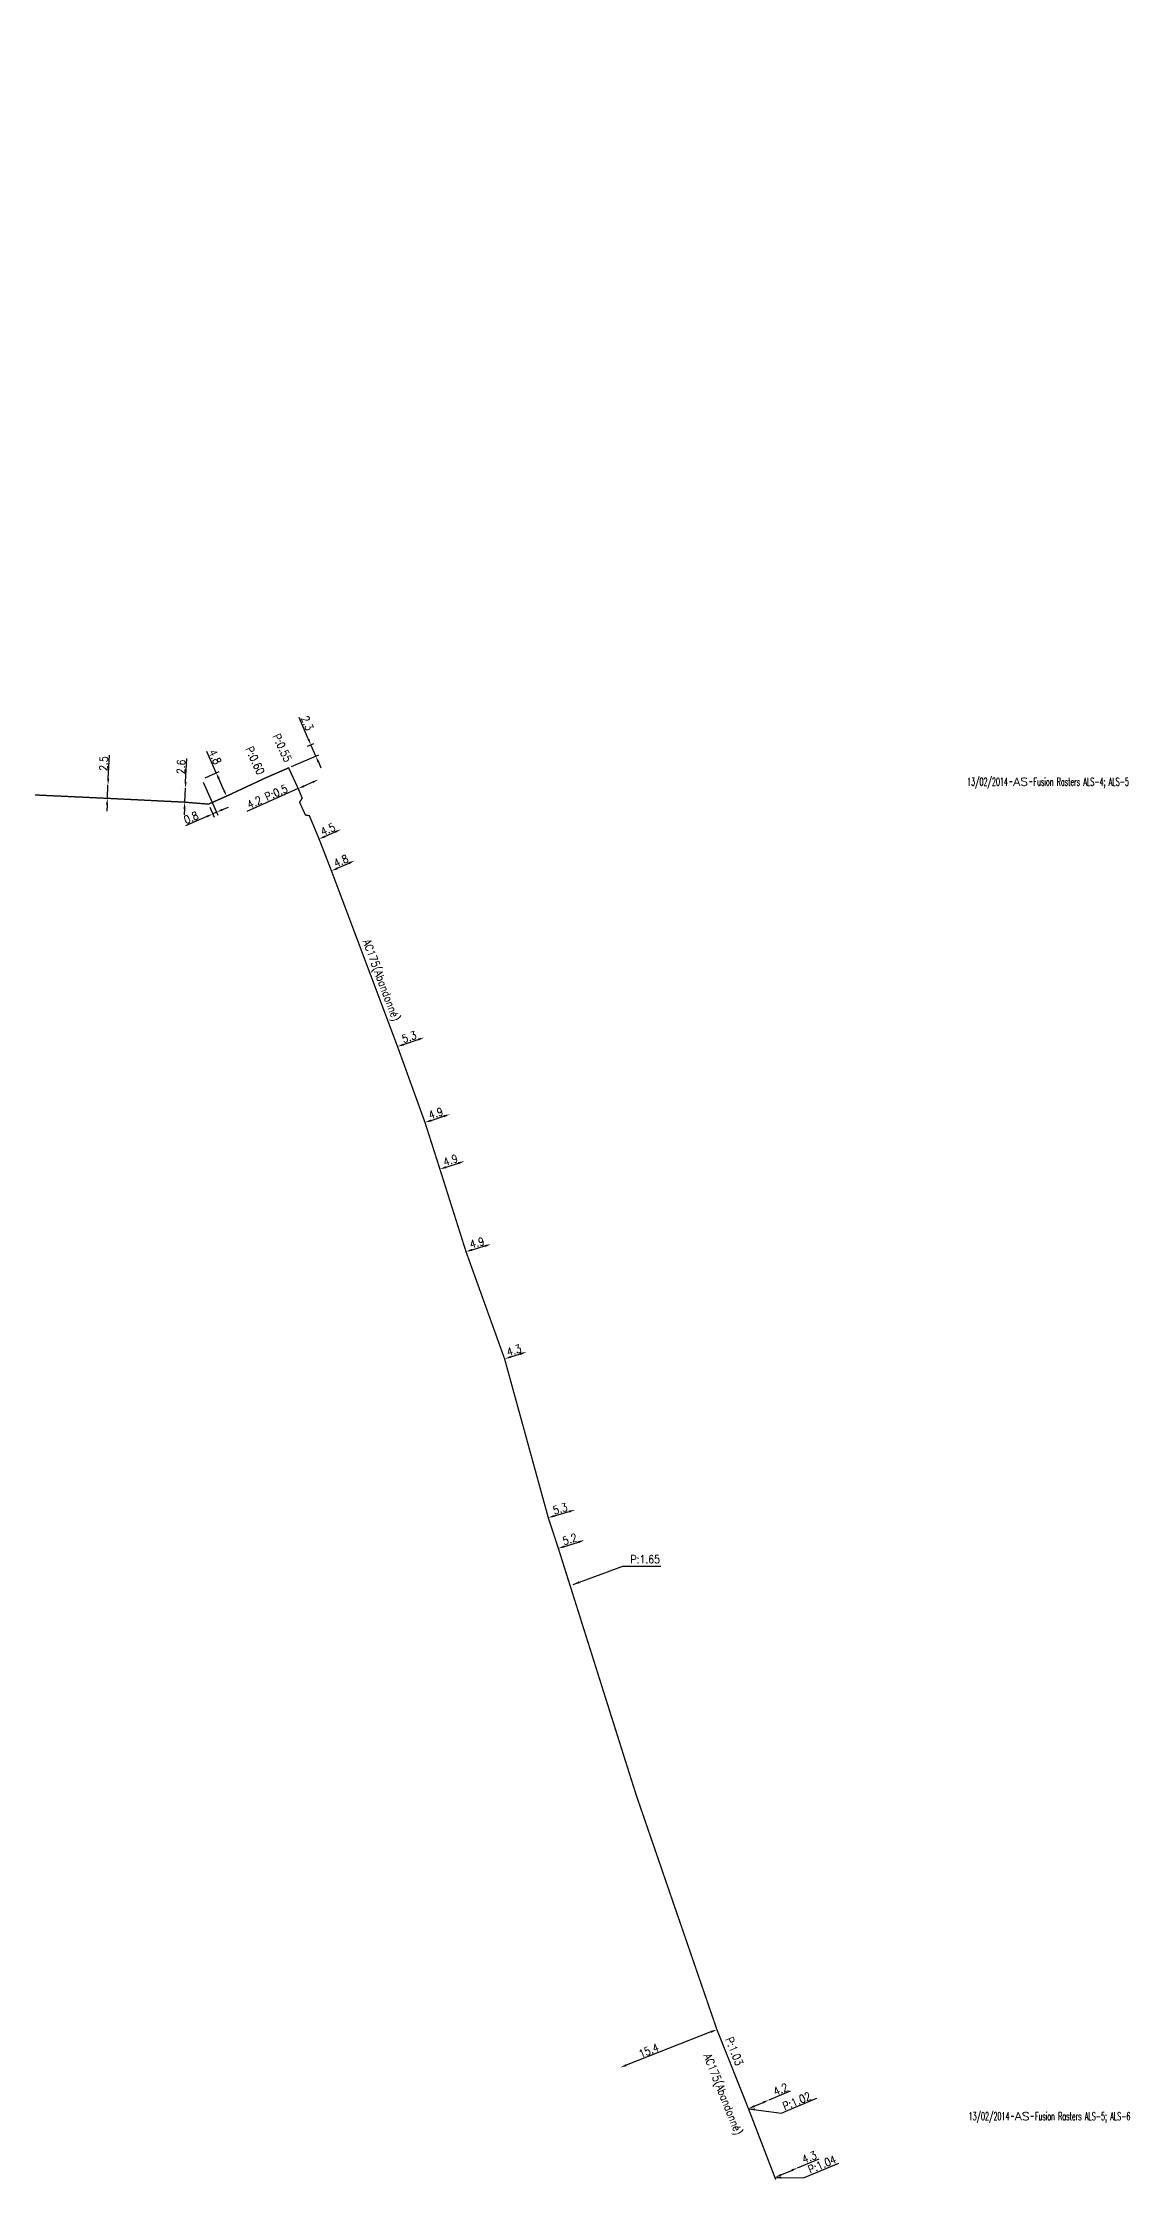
# Model space of a CAD drawing. Header units: millimetres. Extents: x 112153 to 112968, y 155000 to 155627.
# Drawn here: x 112766.7 to 112968, y 154999.9 to 155400.5 of the extents above; entities that cross this region are included whole.
import ezdxf
from ezdxf.enums import TextEntityAlignment as Align

# ---------------------------------------------------------------- set-up
doc = ezdxf.new("R2010")
doc.units = ezdxf.units.MM
doc.header["$PDMODE"] = 34
doc.layers.get('0').update_dxf_attribs({"linetype": 'CONTINUOUS'})
doc.layers.get('Defpoints').update_dxf_attribs({"linetype": 'CONTINUOUS'})
doc.layers.add('G_908', color=5, linetype='CONTINUOUS')
doc.styles.get("Standard").update_dxf_attribs({"font": 'romans.shx', "width": 0.85})
doc.linetypes.add('MP_HS', pattern='A,2,-1,["G",Standard,S=0.85,R=0,X=-0.27,Y=-0.4],-1', length=4)
doc.dimstyles.get("Standard").update_dxf_attribs({"dimtxt": 1.5, "dimasz": 1.2, "dimexe": 0.625, "dimexo": 0.625, "dimgap": 0.25, "dimtad": 1, "dimdec": 1, "dimzin": 0, "dimdsep": 46, "dimtxsty": 'Standard', "dimcen": -0.5, "dimadec": 0, "dimazin": 0, "dimtfac": 1, "dimtdec": 1, "dimtmove": 0, "dimatfit": 3, "dimfxl": 1, "dimtolj": 1, "dimtzin": 0, "dimarcsym": 0})

# ---------------------------------------------------------------- blocks, each defined once
blk = doc.blocks.new('*D1')
at = {"layer": 'Defpoints', "color": 0, "linetype": 'Continuous'}
for p in [(112893.11, 155028.11), (112875.01, 155021.01), (112875.01, 155021.01)]:
    blk.add_point(p, dxfattribs=at)
at = {"layer": 'G_908', "color": 0, "linetype": 'Continuous', "lineweight": -2}
blk.add_line((112892, 155027.67), (112876.13, 155021.45), dxfattribs=at)
at = {"layer": 'G_908', "color": 0, "linetype": 'Continuous'}
for points in [[(112891.92, 155027.86), (112892.07, 155027.48), (112893.11, 155028.11)], [(112876.06, 155021.64), (112876.2, 155021.27), (112875.01, 155021.01)]]:
    blk.add_solid(points, dxfattribs=at)
at = {"layer": 'G_908', "color": 0, "linetype": 'Continuous', "insert": (112880.33, 155024.17), "char_height": 1.5, "attachment_point": 5, "rotation": 21.3959}
blk.add_mtext('\\A1;15.4', dxfattribs=at)
blk = doc.blocks.new('*D2')
at = {"layer": 'Defpoints', "color": 0, "linetype": 'Continuous'}
for p in [(112899.02, 155013.29), (112902.89, 155014.92), (112902.89, 155014.92)]:
    blk.add_point(p, dxfattribs=at)
at = {"layer": 'G_908', "color": 0, "linetype": 'Continuous', "lineweight": -2}
for p, q in [((112902.89, 155014.92), (112906.92, 155016.62)), ((112900.12, 155013.76), (112901.78, 155014.46))]:
    blk.add_line(p, q, dxfattribs=at)
at = {"layer": 'G_908', "color": 0, "linetype": 'Continuous'}
for points in [[(112900.04, 155013.94), (112900.2, 155013.57), (112899.02, 155013.29)], [(112901.7, 155014.64), (112901.86, 155014.27), (112902.89, 155014.92)]]:
    blk.add_solid(points, dxfattribs=at)
at = {"layer": 'G_908', "color": 0, "linetype": 'Continuous', "insert": (112905.07, 155016.92), "char_height": 1.5, "attachment_point": 5, "rotation": 22.8309}
blk.add_mtext('\\A1;4.2', dxfattribs=at)
blk = doc.blocks.new('*D3')
at = {"layer": 'Defpoints', "color": 0, "linetype": 'Continuous'}
for p in [(112903.98, 155000.4), (112908.24, 155002.2), (112908.24, 155002.2)]:
    blk.add_point(p, dxfattribs=at)
at = {"layer": 'G_908', "color": 0, "linetype": 'Continuous', "lineweight": -2}
for p, q in [((112908.24, 155002.2), (112912.27, 155003.89)), ((112905.09, 155000.87), (112907.14, 155001.73))]:
    blk.add_line(p, q, dxfattribs=at)
at = {"layer": 'G_908', "color": 0, "linetype": 'Continuous'}
for points in [[(112905.01, 155001.05), (112905.17, 155000.69), (112903.98, 155000.4)], [(112907.06, 155001.92), (112907.21, 155001.55), (112908.24, 155002.2)]]:
    blk.add_solid(points, dxfattribs=at)
at = {"layer": 'G_908', "color": 0, "linetype": 'Continuous', "insert": (112910.42, 155004.2), "char_height": 1.5, "attachment_point": 5, "rotation": 22.8309}
blk.add_mtext('\\A1;4.3', dxfattribs=at)
blk = doc.blocks.new('*D15')
at = {"layer": 'Defpoints', "color": 0, "linetype": 'Continuous'}
for p in [(112778.97, 155261.4), (112778.97, 155261.4), (112778.85, 155258.9)]:
    blk.add_point(p, dxfattribs=at)
at = {"layer": 'G_908', "color": 0, "linetype": 'Continuous', "lineweight": -2}
for p, q in [((112779.02, 155262.59), (112779.23, 155266.96)), ((112778.34, 155261.43), (112778.34, 155261.43)), ((112778.85, 155258.9), (112778.97, 155261.4)), ((112778.22, 155258.93), (112778.22, 155258.93)), ((112778.79, 155257.7), (112778.74, 155256.5))]:
    blk.add_line(p, q, dxfattribs=at)
at = {"layer": 'G_908', "color": 0, "linetype": 'Continuous'}
for points in [[(112778.82, 155262.6), (112779.22, 155262.58), (112778.97, 155261.4)], [(112778.59, 155257.71), (112778.99, 155257.69), (112778.85, 155258.9)]]:
    blk.add_solid(points, dxfattribs=at)
at = {"layer": 'G_908', "color": 0, "linetype": 'Continuous', "insert": (112778.15, 155265.42), "char_height": 1.5, "attachment_point": 5, "rotation": 87.3018}
blk.add_mtext('\\A1;2.5', dxfattribs=at)
blk = doc.blocks.new('*D16')
at = {"layer": 'Defpoints', "color": 0, "linetype": 'Continuous'}
for p in [(112793.48, 155260.78), (112793.48, 155260.78), (112793.36, 155258.18)]:
    blk.add_point(p, dxfattribs=at)
at = {"layer": 'G_908', "color": 0, "linetype": 'Continuous', "lineweight": -2}
for p, q in [((112793.53, 155261.97), (112793.72, 155266.34)), ((112792.85, 155260.8), (112792.85, 155260.8)), ((112793.36, 155258.18), (112793.48, 155260.78)), ((112792.74, 155258.21), (112792.74, 155258.21)), ((112793.31, 155256.98), (112793.26, 155255.78))]:
    blk.add_line(p, q, dxfattribs=at)
at = {"layer": 'G_908', "color": 0, "linetype": 'Continuous'}
for points in [[(112793.33, 155261.98), (112793.73, 155261.97), (112793.48, 155260.78)], [(112793.11, 155256.99), (112793.51, 155256.97), (112793.36, 155258.18)]]:
    blk.add_solid(points, dxfattribs=at)
at = {"layer": 'G_908', "color": 0, "linetype": 'Continuous', "insert": (112792.65, 155264.8), "char_height": 1.5, "attachment_point": 5, "rotation": 87.4837}
blk.add_mtext('\\A1;2.6', dxfattribs=at)
blk = doc.blocks.new('*D17')
at = {"layer": 'Defpoints', "color": 0, "linetype": 'Continuous'}
for p in [(112796.59, 155262.52), (112797.79, 155257.81), (112799.33, 155256.3)]:
    blk.add_point(p, dxfattribs=at)
at = {"layer": 'G_908', "color": 0, "linetype": 'Continuous', "lineweight": -2}
for p, q in [((112796.84, 155261.95), (112799.59, 155255.72)), ((112798.04, 155257.24), (112798.85, 155255.4)), ((112799.33, 155256.3), (112798.6, 155255.97)), ((112800.43, 155256.78), (112801.53, 155257.27)), ((112797.5, 155255.49), (112793.5, 155253.73))]:
    blk.add_line(p, q, dxfattribs=at)
at = {"layer": 'G_908', "color": 0, "linetype": 'Continuous'}
for points in [[(112800.35, 155256.96), (112800.51, 155256.6), (112799.33, 155256.3)], [(112797.42, 155255.67), (112797.58, 155255.31), (112798.6, 155255.97)]]:
    blk.add_solid(points, dxfattribs=at)
at = {"layer": 'G_908', "color": 0, "linetype": 'Continuous', "insert": (112794.55, 155255.28), "char_height": 1.5, "attachment_point": 5, "rotation": 23.801}
blk.add_mtext('\\A1;0.8', dxfattribs=at)
blk = doc.blocks.new('*D18')
at = {"layer": 'Defpoints', "color": 0, "linetype": 'Continuous'}
for p in [(112796.59, 155262.52), (112799.25, 155263.7), (112797.79, 155257.81)]:
    blk.add_point(p, dxfattribs=at)
at = {"layer": 'G_908', "color": 0, "linetype": 'Continuous', "lineweight": -2}
for p, q in [((112799.25, 155263.7), (112797.49, 155267.7)), ((112797.16, 155262.77), (112799.83, 155263.95)), ((112800.71, 155260.4), (112799.74, 155262.6)), ((112798.36, 155258.06), (112801.76, 155259.56))]:
    blk.add_line(p, q, dxfattribs=at)
at = {"layer": 'G_908', "color": 0, "linetype": 'Continuous'}
for points in [[(112799.92, 155262.68), (112799.55, 155262.52), (112799.25, 155263.7)], [(112800.89, 155260.49), (112800.52, 155260.32), (112801.19, 155259.31)]]:
    blk.add_solid(points, dxfattribs=at)
at = {"layer": 'G_908', "color": 0, "linetype": 'Continuous', "insert": (112799.04, 155266.65), "char_height": 1.5, "attachment_point": 5, "rotation": 293.801}
blk.add_mtext('\\A1;4.8', dxfattribs=at)
blk = doc.blocks.new('*D19')
at = {"layer": 'Defpoints', "color": 0, "linetype": 'Continuous'}
for p in [(112815.81, 155268.41), (112817, 155268.93), (112812.83, 155264.61)]:
    blk.add_point(p, dxfattribs=at)
at = {"layer": 'G_908', "color": 0, "linetype": 'Continuous', "lineweight": -2}
for p, q in [((112816.52, 155270.03), (112814.78, 155274.04)), ((112816.38, 155268.66), (112817.57, 155269.18)), ((112817.92, 155266.82), (112817, 155268.93)), ((112813.4, 155264.86), (112818.49, 155267.07)), ((112818.4, 155265.72), (112818.88, 155264.62))]:
    blk.add_line(p, q, dxfattribs=at)
at = {"layer": 'G_908', "color": 0, "linetype": 'Continuous'}
for points in [[(112816.7, 155270.11), (112816.34, 155269.95), (112817, 155268.93)], [(112818.58, 155265.8), (112818.21, 155265.64), (112817.92, 155266.82)]]:
    blk.add_solid(points, dxfattribs=at)
at = {"layer": 'G_908', "color": 0, "linetype": 'Continuous', "insert": (112816.33, 155272.99), "char_height": 1.5, "attachment_point": 5, "rotation": 293.5169}
blk.add_mtext('\\A1;2.3', dxfattribs=at)
blk = doc.blocks.new('*D20')
at = {"layer": 'Defpoints', "color": 0, "linetype": 'Continuous'}
for p in [(112814.63, 155260.72), (112818.42, 155262.41), (112818.42, 155262.41)]:
    blk.add_point(p, dxfattribs=at)
at = {"layer": 'G_908', "color": 0, "linetype": 'Continuous', "lineweight": -2}
for p, q in [((112814.63, 155260.72), (112804.98, 155256.43)), ((112817.32, 155261.92), (112815.72, 155261.21))]:
    blk.add_line(p, q, dxfattribs=at)
at = {"layer": 'G_908', "color": 0, "linetype": 'Continuous'}
for points in [[(112815.64, 155261.39), (112815.81, 155261.02), (112814.63, 155260.72)], [(112817.24, 155262.1), (112817.4, 155261.74), (112818.42, 155262.41)]]:
    blk.add_solid(points, dxfattribs=at)
at = {"layer": 'G_908', "color": 0, "linetype": 'Continuous', "insert": (112808.85, 155259.24), "char_height": 1.5, "attachment_point": 5, "rotation": 23.9818}
blk.add_mtext('\\A1;4.2 P:0.5', dxfattribs=at)
blk = doc.blocks.new('*D21')
at = {"layer": 'Defpoints', "color": 0, "linetype": 'Continuous'}
for p in [(112822.66, 155253.08), (112822.66, 155253.08), (112818.54, 155251.27)]:
    blk.add_point(p, dxfattribs=at)
at = {"layer": 'G_908', "color": 0, "linetype": 'Continuous', "lineweight": -2}
blk.add_line((112819.64, 155251.75), (112821.56, 155252.6), dxfattribs=at)
at = {"layer": 'G_908', "color": 0, "linetype": 'Continuous'}
for points in [[(112821.48, 155252.78), (112821.64, 155252.42), (112822.66, 155253.08)], [(112819.56, 155251.93), (112819.72, 155251.57), (112818.54, 155251.27)]]:
    blk.add_solid(points, dxfattribs=at)
at = {"layer": 'G_908', "color": 0, "linetype": 'Continuous', "insert": (112820.2, 155253.09), "char_height": 1.5, "attachment_point": 5, "rotation": 23.8031}
blk.add_mtext('\\A1;4.5', dxfattribs=at)
blk = doc.blocks.new('*D22')
at = {"layer": 'Defpoints', "color": 0, "linetype": 'Continuous'}
for p in [(112820.86, 155245.29), (112825.25, 155247.23), (112825.25, 155247.23)]:
    blk.add_point(p, dxfattribs=at)
at = {"layer": 'G_908', "color": 0, "linetype": 'Continuous', "lineweight": -2}
blk.add_line((112821.96, 155245.78), (112824.15, 155246.75), dxfattribs=at)
at = {"layer": 'G_908', "color": 0, "linetype": 'Continuous'}
for points in [[(112821.88, 155245.96), (112822.04, 155245.6), (112820.86, 155245.29)], [(112824.07, 155246.93), (112824.23, 155246.57), (112825.25, 155247.23)]]:
    blk.add_solid(points, dxfattribs=at)
at = {"layer": 'G_908', "color": 0, "linetype": 'Continuous', "insert": (112822.65, 155247.18), "char_height": 1.5, "attachment_point": 5, "rotation": 23.8332}
blk.add_mtext('\\A1;4.8', dxfattribs=at)
blk = doc.blocks.new('*D23')
at = {"layer": 'Defpoints', "color": 0, "linetype": 'Continuous'}
for p in [(112833.24, 155212.38), (112838.26, 155214.07), (112838.26, 155214.07)]:
    blk.add_point(p, dxfattribs=at)
at = {"layer": 'G_908', "color": 0, "linetype": 'Continuous', "lineweight": -2}
blk.add_line((112834.38, 155212.76), (112837.12, 155213.69), dxfattribs=at)
at = {"layer": 'G_908', "color": 0, "linetype": 'Continuous'}
for points in [[(112834.31, 155212.95), (112834.44, 155212.57), (112833.24, 155212.38)], [(112837.06, 155213.88), (112837.19, 155213.5), (112838.26, 155214.07)]]:
    blk.add_solid(points, dxfattribs=at)
at = {"layer": 'G_908', "color": 0, "linetype": 'Continuous', "insert": (112835.43, 155214.17), "char_height": 1.5, "attachment_point": 5, "rotation": 18.6314}
blk.add_mtext('\\A1;5.3', dxfattribs=at)
blk = doc.blocks.new('*D24')
at = {"layer": 'Defpoints', "color": 0, "linetype": 'Continuous'}
for p in [(112838.39, 155198.15), (112843.05, 155199.67), (112843.05, 155199.67)]:
    blk.add_point(p, dxfattribs=at)
at = {"layer": 'G_908', "color": 0, "linetype": 'Continuous', "lineweight": -2}
blk.add_line((112839.53, 155198.52), (112841.91, 155199.3), dxfattribs=at)
at = {"layer": 'G_908', "color": 0, "linetype": 'Continuous'}
for points in [[(112839.47, 155198.71), (112839.59, 155198.33), (112838.39, 155198.15)], [(112841.84, 155199.49), (112841.97, 155199.11), (112843.05, 155199.67)]]:
    blk.add_solid(points, dxfattribs=at)
at = {"layer": 'G_908', "color": 0, "linetype": 'Continuous', "insert": (112840.41, 155199.86), "char_height": 1.5, "attachment_point": 5, "rotation": 18.1409}
blk.add_mtext('\\A1;4.9', dxfattribs=at)
blk = doc.blocks.new('*D25')
at = {"layer": 'Defpoints', "color": 0, "linetype": 'Continuous'}
for p in [(112841.19, 155189.39), (112845.8, 155190.89), (112845.8, 155190.89)]:
    blk.add_point(p, dxfattribs=at)
at = {"layer": 'G_908', "color": 0, "linetype": 'Continuous', "lineweight": -2}
blk.add_line((112842.33, 155189.76), (112844.66, 155190.52), dxfattribs=at)
at = {"layer": 'G_908', "color": 0, "linetype": 'Continuous'}
for points in [[(112842.27, 155189.95), (112842.39, 155189.57), (112841.19, 155189.39)], [(112844.6, 155190.71), (112844.72, 155190.33), (112845.8, 155190.89)]]:
    blk.add_solid(points, dxfattribs=at)
at = {"layer": 'G_908', "color": 0, "linetype": 'Continuous', "insert": (112843.18, 155191.09), "char_height": 1.5, "attachment_point": 5, "rotation": 17.9721}
blk.add_mtext('\\A1;4.9', dxfattribs=at)
blk = doc.blocks.new('*D26')
at = {"layer": 'Defpoints', "color": 0, "linetype": 'Continuous'}
for p in [(112846.08, 155173.93), (112850.78, 155175.33), (112850.78, 155175.33)]:
    blk.add_point(p, dxfattribs=at)
at = {"layer": 'G_908', "color": 0, "linetype": 'Continuous', "lineweight": -2}
blk.add_line((112847.23, 155174.27), (112849.63, 155174.99), dxfattribs=at)
at = {"layer": 'G_908', "color": 0, "linetype": 'Continuous'}
for points in [[(112847.18, 155174.46), (112847.29, 155174.08), (112846.08, 155173.93)], [(112849.57, 155175.18), (112849.69, 155174.8), (112850.78, 155175.33)]]:
    blk.add_solid(points, dxfattribs=at)
at = {"layer": 'G_908', "color": 0, "linetype": 'Continuous', "insert": (112848.14, 155175.59), "char_height": 1.5, "attachment_point": 5, "rotation": 16.688}
blk.add_mtext('\\A1;4.9', dxfattribs=at)
blk = doc.blocks.new('*D27')
at = {"layer": 'Defpoints', "color": 0, "linetype": 'Continuous'}
for p in [(112853.31, 155153.84), (112857.42, 155155.12), (112857.42, 155155.12)]:
    blk.add_point(p, dxfattribs=at)
at = {"layer": 'G_908', "color": 0, "linetype": 'Continuous', "lineweight": -2}
blk.add_line((112854.46, 155154.2), (112856.27, 155154.76), dxfattribs=at)
at = {"layer": 'G_908', "color": 0, "linetype": 'Continuous'}
for points in [[(112854.4, 155154.39), (112854.52, 155154.01), (112853.31, 155153.84)], [(112856.21, 155154.96), (112856.33, 155154.57), (112857.42, 155155.12)]]:
    blk.add_solid(points, dxfattribs=at)
at = {"layer": 'G_908', "color": 0, "linetype": 'Continuous', "insert": (112855.07, 155155.44), "char_height": 1.5, "attachment_point": 5, "rotation": 17.3207}
blk.add_mtext('\\A1;4.3', dxfattribs=at)
blk = doc.blocks.new('*D28')
at = {"layer": 'Defpoints', "color": 0, "linetype": 'Continuous'}
for p in [(112861.5, 155124.06), (112866.54, 155125.53), (112866.54, 155125.53)]:
    blk.add_point(p, dxfattribs=at)
at = {"layer": 'G_908', "color": 0, "linetype": 'Continuous', "lineweight": -2}
blk.add_line((112862.65, 155124.4), (112865.38, 155125.2), dxfattribs=at)
at = {"layer": 'G_908', "color": 0, "linetype": 'Continuous'}
for points in [[(112862.59, 155124.59), (112862.7, 155124.21), (112861.5, 155124.06)], [(112865.33, 155125.39), (112865.44, 155125), (112866.54, 155125.53)]]:
    blk.add_solid(points, dxfattribs=at)
at = {"layer": 'G_908', "color": 0, "linetype": 'Continuous', "insert": (112863.74, 155125.76), "char_height": 1.5, "attachment_point": 5, "rotation": 16.2618}
blk.add_mtext('\\A1;5.3', dxfattribs=at)
blk = doc.blocks.new('*D29')
at = {"layer": 'Defpoints', "color": 0, "linetype": 'Continuous'}
for p in [(112863.39, 155118.31), (112868.3, 155119.86), (112868.3, 155119.86)]:
    blk.add_point(p, dxfattribs=at)
at = {"layer": 'G_908', "color": 0, "linetype": 'Continuous', "lineweight": -2}
blk.add_line((112864.53, 155118.67), (112867.16, 155119.5), dxfattribs=at)
at = {"layer": 'G_908', "color": 0, "linetype": 'Continuous'}
for points in [[(112864.47, 155118.86), (112864.59, 155118.48), (112863.39, 155118.31)], [(112867.1, 155119.69), (112867.22, 155119.31), (112868.3, 155119.86)]]:
    blk.add_solid(points, dxfattribs=at)
at = {"layer": 'G_908', "color": 0, "linetype": 'Continuous', "insert": (112865.54, 155120.04), "char_height": 1.5, "attachment_point": 5, "rotation": 17.5124}
blk.add_mtext('\\A1;5.2', dxfattribs=at)
blk = doc.blocks.new('GIS_MODF')
at = {"color": 0, "linetype": 'Continuous', "flags": 128}
for points in [[(-2.18, -0.01), (-1.68, -0.01)], [(1.52, -0.01), (2.02, -0.01)]]:
    blk.add_lwpolyline(points, dxfattribs=at)
at = {"color": 0, "linetype": 'Continuous', "width": 0.5}
blk.add_attdef('DATE', text='', height=1.5, dxfattribs=at).set_placement((-2.5, -0.8), align=Align.RIGHT)
at = {"color": 0, "linetype": 'Continuous', "width": 1.771291}
blk.add_attdef('USER', text='', height=1.5, dxfattribs=at).set_placement((-1.51, -0.8), (1.28, -0.8), align=Align.FIT)
at = {"color": 0, "linetype": 'Continuous', "width": 0.5}
blk.add_attdef('DESC', (2.29, -0.8), '', height=1.5, dxfattribs=at)

msp = doc.modelspace()

# ---------------------------------------------------------------- linework, layer by layer
at = {"layer": 'G_908', "linetype": 'MP_HS', "const_width": 0.25, "flags": 128}
msp.add_lwpolyline([(112369.35, 155380.95), (112382.99, 155384.41), (112408.24, 155390.86), (112422.45, 155394.43), (112428.44, 155395.94), (112435.5, 155397.74), (112441.26, 155399.28), (112445.2, 155400.33, -0.386335), (112447.59, 155399.1), (112451.82, 155387.77), (112458.21, 155370.64), (112462.79, 155358.16), (112480.55, 155310.45), (112483.14, 155303.13), (112488.95, 155289.78), (112497.56, 155292.35), (112499.48, 155292.88), (112505.28, 155294.66), (112521.99, 155298.42), (112540.85, 155303.23), (112569.31, 155310.35), (112580.94, 155313.07), (112589.12, 155315.06), (112596.7, 155319.57), (112600.02, 155321.79), (112600.59, 155322.99), (112603.84, 155326.65), (112614.03, 155340.08), (112621.21, 155345.24), (112625.75, 155348.11), (112632.05, 155350.77), (112634.84, 155351.22), (112658.71, 155356.01), (112667.36, 155357.69), (112671.91, 155355.05), (112684.3, 155345.54), (112693.52, 155337.4), (112697.94, 155324.57), (112700.75, 155316.74), (112709.48, 155290.51), (112713.69, 155277.86), (112715.64, 155276.52), (112721.25, 155272.69), (112734.72, 155263.71), (112739.17, 155260.75), (112755.48, 155259.99), (112778.85, 155258.9), (112793.36, 155258.18), (112797.79, 155257.81), (112801.19, 155259.31), (112808.53, 155262.74), (112812.83, 155264.61), (112814.63, 155260.72), (112815.37, 155258.94), (112814.89, 155258.17), (112815.42, 155256.97), (112815.98, 155255.78), (112816.72, 155255.65), (112818.54, 155251.27), (112820.86, 155245.29), (112833.24, 155212.38), (112838.39, 155198.15), (112841.19, 155189.39), (112846.08, 155173.93), (112853.31, 155153.84), (112861.5, 155124.06), (112863.39, 155118.31), (112877.92, 155072.26), (112893.11, 155028.11), (112899.02, 155013.29), (112903.98, 155000.4), (112904.14, 155000)], format="xyb", dxfattribs=at)

# ---------------------------------------------------------------- block references
at = {"layer": 'G_908', "linetype": 'Continuous'}
ref = msp.add_blockref('GIS_MODF', (112950.16, 155262.07), dxfattribs=at)
ref.add_attrib('DATE', '13/02/2014', dxfattribs={"layer": '0', "color": 0, "linetype": 'Continuous', "height": 1.5, "width": 0.5}).set_placement((112947.66, 155261.27), align=Align.RIGHT)
ref.add_attrib('USER', 'AS', dxfattribs={"layer": '0', "color": 0, "linetype": 'Continuous', "height": 1.5, "width": 1.113383}).set_placement((112948.66, 155261.27), (112951.44, 155261.27), align=Align.FIT)
ref.add_attrib('DESC', 'Fusion Rasters ALS-4; ALS-5', (112952.45, 155261.27), dxfattribs={"layer": '0', "color": 0, "linetype": 'Continuous', "height": 1.5, "width": 0.5})
ref = msp.add_blockref('GIS_MODF', (112950.44, 155011.92), dxfattribs=at)
ref.add_attrib('DATE', '13/02/2014', dxfattribs={"layer": '0', "color": 0, "linetype": 'Continuous', "height": 1.5, "width": 0.5}).set_placement((112947.94, 155011.12), align=Align.RIGHT)
ref.add_attrib('USER', 'AS', dxfattribs={"layer": '0', "color": 0, "linetype": 'Continuous', "height": 1.5, "width": 1.113383}).set_placement((112948.93, 155011.12), (112951.71, 155011.12), align=Align.FIT)
ref.add_attrib('DESC', 'Fusion Rasters ALS-5; ALS-6', (112952.73, 155011.12), dxfattribs={"layer": '0', "color": 0, "linetype": 'Continuous', "height": 1.5, "width": 0.5})

# ---------------------------------------------------------------- texts
at = {"layer": 'G_908', "linetype": 'Continuous', "width": 0.85}
for s, rotation, p in [('P:0.60', 294.8554, (112804.7, 155268.18)), ('P:0.55', 294.8554, (112809.8, 155270.55)), ('AC175(Abandonné)', 290.609, (112826.7, 155232.12)), ('AC175(Abandonné)', 291.7247, (112890.6, 155023.22))]:
    msp.add_text(s, height=1.5, rotation=rotation, dxfattribs=at).set_placement(p)
at = {"layer": 'G_908', "linetype": 'Continuous', "insert": (112876.9, 155117.02), "char_height": 1.5, "attachment_point": 1}
msp.add_mtext('\\A1;P:1.65', dxfattribs=at)
at = {"layer": 'G_908', "linetype": 'Continuous', "char_height": 1.5, "attachment_point": 7}
for s, insert, rotation in [('P:1.03', (112894.66, 155026.33), 291.7213), ('P:1.02', (112905.82, 155012.95), 22.8309), ('P:1.04', (112910.57, 155001.09), 22.8309)]:
    msp.add_mtext(s, dxfattribs=dict(at, insert=insert, rotation=rotation))

# ---------------------------------------------------------------- dimensions: what is measured, and where the dimension line sits
at = {"layer": 'G_908', "linetype": 'Continuous'}
for base, p1, p2, angle, picture, middle in [((112817, 155268.93), (112812.83, 155264.61), (112815.81, 155268.41), 293.5169, '*D19', (112815.41, 155272.59)), ((112799.25, 155263.7), (112797.79, 155257.81), (112796.59, 155262.52), 293.801, '*D18', (112798.13, 155266.25)), ((112778.97, 155261.4), (112778.85, 155258.9), (112778.97, 155261.4), 267.3018, '*D15', (112779.15, 155265.38)), ((112793.48, 155260.78), (112793.36, 155258.18), (112793.48, 155260.78), 267.4837, '*D16', (112793.65, 155264.76)), ((112799.33, 155256.3), (112797.79, 155257.81), (112796.59, 155262.52), 203.801, '*D17', (112794.95, 155254.37)), ((112822.66, 155253.08), (112818.54, 155251.27), (112822.66, 155253.08), 203.8031, '*D21', (112820.6, 155252.18)), ((112825.25, 155247.23), (112820.86, 155245.29), (112825.25, 155247.23), 203.8332, '*D22', (112823.05, 155246.26)), ((112838.26, 155214.07), (112833.24, 155212.38), (112838.26, 155214.07), 198.6314, '*D23', (112835.75, 155213.22)), ((112843.05, 155199.67), (112838.39, 155198.15), (112843.05, 155199.67), 198.1409, '*D24', (112840.72, 155198.91)), ((112845.8, 155190.89), (112841.19, 155189.39), (112845.8, 155190.89), 197.9721, '*D25', (112843.49, 155190.14)), ((112850.78, 155175.33), (112846.08, 155173.93), (112850.78, 155175.33), 196.688, '*D26', (112848.43, 155174.63)), ((112857.42, 155155.12), (112853.31, 155153.84), (112857.42, 155155.12), 197.3207, '*D27', (112855.36, 155154.48)), ((112866.535403, 155125.531518), (112861.495444, 155124.061379), (112866.535403, 155125.531518), 196.261791, '*D28', (112864.015423, 155124.796448)), ((112868.3, 155119.86), (112863.39, 155118.31), (112868.3, 155119.86), 197.5124, '*D29', (112865.85, 155119.09)), ((112902.89, 155014.92), (112899.02, 155013.29), (112902.89, 155014.92), 202.8309, '*D2', (112905.45, 155016))]:
    dim = msp.add_linear_dim(base=base, p1=p1, p2=p2, angle=angle, dimstyle='Standard', dxfattribs=at)
    dim.commit()
    dim.dimension.update_dxf_attribs({"geometry": picture, "text_midpoint": middle, "dimtype": 160})
for base, p1, p2, angle, text, picture, middle in [((112818.42, 155262.41), (112814.63, 155260.72), (112818.42, 155262.41), 203.9818, '<> P:0.5', '*D20', (112809.25, 155258.33)), ((112875.01, 155021.01), (112893.11, 155028.11), (112875.01, 155021.01), 21.3959, '15.4', '*D1', (112880.69, 155023.24)), ((112908.24, 155002.2), (112903.98, 155000.4), (112908.24, 155002.2), 202.8309, '4.3', '*D3', (112910.81, 155003.28))]:
    dim = msp.add_linear_dim(base=base, p1=p1, p2=p2, angle=angle, text=text, dimstyle='Standard', dxfattribs=at)
    dim.commit()
    dim.dimension.update_dxf_attribs({"geometry": picture, "text_midpoint": middle, "dimtype": 160})

# ---------------------------------------------------------------- leaders
at = {"layer": 'G_908', "linetype": 'Continuous', "annotation_type": 0, "has_hookline": 1, "hookline_direction": 0, "text_width": 5.71}
msp.add_leader([(112866.18, 155111.55), (112875.45, 155114.98), (112876.65, 155114.98)], dimstyle='Standard', override={"dimgap": 0.25, "dimtad": 1}, dxfattribs=at)
at = {"layer": 'G_908', "linetype": 'Continuous', "annotation_type": 0, "has_hookline": 1, "hookline_direction": 0, "horizontal_direction": (0.921654, 0.388012, 0)}
for points, text_width in [([(112899.02, 155013.29), (112905.22, 155012.46), (112906.32, 155012.92)], 5.71), ([(112903.98, 155000.4), (112909.33, 155000.3), (112910.43, 155000.76)], 5.77)]:
    msp.add_leader(points, dimstyle='Standard', dxfattribs=dict(at, text_width=text_width))

doc.saveas('drawing.dxf')
